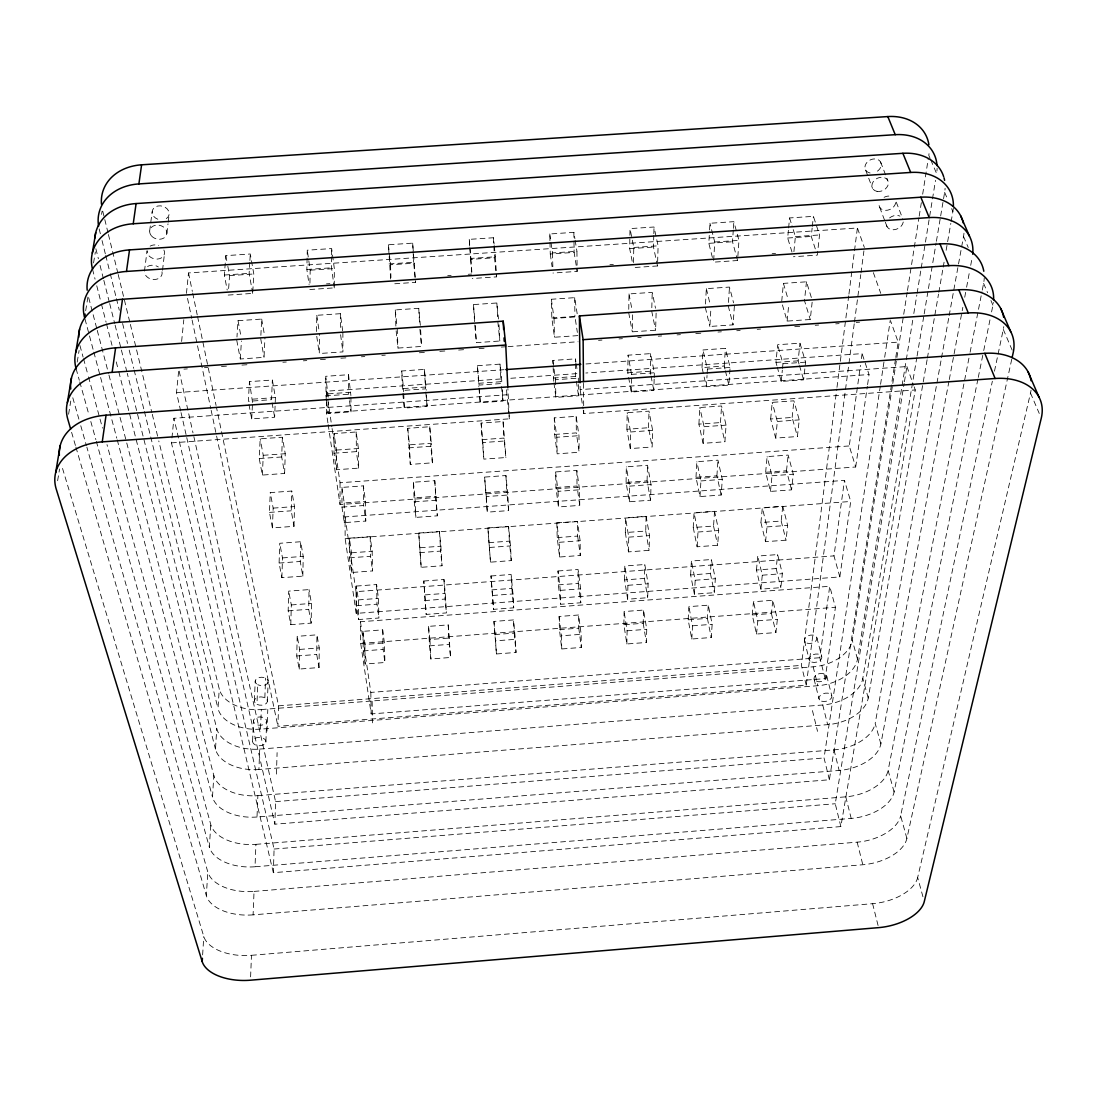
<?xml version="1.0" encoding="UTF-8"?>
<svg xmlns="http://www.w3.org/2000/svg" width="1097" height="1097" viewBox="0 0 1097 1097"><rect width="100%" height="100%" fill="white"/><g stroke="black" fill="none" stroke-linecap="round" stroke-linejoin="round"><path stroke-width="0.75" stroke-dasharray="5 3.75" d="M336.45 469.735L336.477 450.058L334.064 433.562L356.196 431.985L358.404 448.495L358.637 468.131L336.45 469.735L334.009 453.226L334.064 433.562M309.82 289.526L334.27 287.867L334.324 268.559L331.651 248.566L307.27 250.198L306.858 269.478L309.08 284.507M334.27 287.867L331.555 267.805L331.609 256.588M331.609 254.984L331.651 248.566M327.921 422.894L326.44 412.897L326.604 391.19L503.962 378.753M350.917 397.155L351.026 411.855L328.14 413.473L328.236 398.76M328.25 397.128L325.699 376.298L348.531 374.708L350.903 395.523M326.248 400.679L325.699 376.298M319.035 667.552L319.241 647.929L316.951 634.834L297.191 636.329L296.752 655.992L299.234 669.06L319.035 667.552L316.718 654.47L316.951 634.834M342.867 332.405L342.922 351.89L319.282 353.522L319.529 334.009M316.553 331.527L316.786 315.305L340.358 313.687L342.662 330.841M311.164 623.123L308.71 609.301L309.039 589.596L288.717 591.118L288.168 610.851L290.801 624.659L311.164 623.123L311.452 603.432L309.039 589.596M623.891 624.742L624.097 611.55L643.555 610.069L646.75 629.308L646.366 642.485L626.867 643.966L623.891 624.742L643.199 623.274L643.555 610.069M624.591 579.929L624.81 565.997L644.803 564.502L648.108 583.782L647.696 597.7L627.649 599.223L624.591 579.929L644.419 578.434L644.803 564.502M625.317 532.566L625.551 517.825L646.119 516.317L649.534 535.61L649.095 550.351L628.471 551.887L625.317 532.566L645.722 531.058L646.119 516.317M626.085 482.433L626.332 466.815L647.504 465.279L651.042 484.572L650.576 500.205L629.349 501.754L626.085 482.433L647.079 480.897L650.576 500.205M626.908 429.27L627.169 412.691L648.985 411.142L652.646 430.394L652.153 447L630.281 448.577L626.908 429.27L648.533 427.72L652.153 447M654.155 379.205L653.826 390.45L631.255 392.04L627.786 372.815L628.046 355.181L650.562 353.618L654.347 372.774L654.21 377.601M628.759 309.313L628.992 293.941L652.235 292.364L655.512 308.216M632.187 261.278L629.692 248.662L629.87 236.966M629.897 235.293L630.007 228.615L654.018 227.01L658.104 245.824L657.514 265.954L633.435 267.586M626.867 643.966L627.1 630.802L624.097 611.55M627.649 599.223L627.895 585.304L624.81 565.997M628.471 551.887L628.732 537.16L625.551 517.825M629.349 501.754L629.623 486.136L626.332 466.815M630.281 448.577L630.569 431.985L627.169 412.691M631.255 392.04L631.57 374.379L628.046 355.181M656.116 313.098L655.608 330.224L632.311 331.829L632.612 314.716M633.518 262.553L633.778 247.469L630.007 228.615M309.944 283.081L310.19 270.177L307.27 250.198M299.234 669.06L299.646 649.424L297.191 636.329M302.827 576.131L303.225 556.385L300.66 541.74L279.749 543.289L279.091 563.063L281.874 577.68L302.827 576.131L300.235 561.486L300.66 541.74M290.801 624.659L291.308 604.941L288.717 591.118M293.996 526.327L294.503 506.567L291.788 491.045L270.246 492.608L269.464 512.395L272.413 527.904L293.996 526.327L291.24 510.804L291.788 491.045M647.079 480.897L647.504 465.279M648.533 427.72L648.985 411.142M650.699 374.447L650.562 353.618M651.81 307.736L652.235 292.364M657.514 265.954L653.469 247.072L653.785 235.361M653.826 233.688L654.018 227.01M914.158 386.843L915.268 389.97L840.851 826.576L273.345 872.691L274.085 849.037L173.916 418.272L506.869 394.783L508.857 414.022M895.522 359.021L829.387 779.761L274.867 824.19L275.566 801.619L193.387 434.535M276.43 774.098L277.102 752.611M854.22 323.821L806.226 685.186L277.925 726.324L278.556 705.851L216.424 407.179M284.617 473.465L285.247 453.719L282.368 437.237L260.167 438.814L259.235 458.573L262.375 475.07L284.617 473.465L281.696 456.969L282.368 437.237M281.874 577.68L282.491 557.92L279.749 543.289M272.413 527.904L273.167 508.117L270.246 492.608M265.885 742.148A6.692 4.169 0.9 0 0 256.629 737.705A6.692 4.169 0.9 0 0 255.19 744.849A6.692 4.169 0.9 0 0 265.885 742.148L266.64 721.689A6.623 4.182 1 0 0 257.493 717.219A6.623 4.182 1 0 0 256.067 724.39A6.623 4.182 1 0 0 266.64 721.689M267.38 701.655L268.107 682.032A6.486 4.196 1.3 0 0 259.153 677.521A6.486 4.196 1.3 0 0 257.754 684.706L256.931 704.356A6.555 4.182 1.2 0 0 267.38 701.655A6.555 4.182 1.2 0 0 258.33 697.171A6.555 4.182 1.2 0 0 256.917 704.343M266.996 731.082L267.791 709.444M248.964 404.505L251.693 418.876L274.648 417.244L275.416 397.567L272.358 380.028L249.444 381.619L248.347 401.31L271.535 399.678L272.358 380.028M264.843 697.761L265.597 678.124M250.61 976.879L251.474 955.309A42.111 22.927 -0.2 0 1 203.781 936.481L61.665 465.553M1011.749 359.281L906.89 838.465A40.589 22.571 -12.1 0 1 862.818 864.751L253.092 914.857L254.038 891.408A40.836 23.298 0.2 0 1 207.813 872.019L86.855 447.165M977.934 379.068L894.096 792.007A39.67 22.845 -12.4 0 1 851.203 818.417L255.025 866.753L255.916 844.347A39.917 23.531 0.5 0 1 210.775 824.574L106.999 444.614M948.96 381.235L880.864 743.972A38.71 23.078 -12.7 0 1 839.164 770.464L257.013 817.004L257.864 795.64A38.957 23.736 0.8 0 1 213.833 775.524L126.731 442.914M927.102 359.734L868.221 698.09A37.805 23.27 -13 0 1 827.673 724.651L258.919 769.491L259.728 749.1A38.038 23.887 1.1 0 1 216.767 728.682L127.252 373.323M912.718 320.269L857.484 659.132A37.037 23.394 -13.2 0 1 817.896 685.707L260.538 729.135L261.319 709.553A37.257 23.997 1.4 0 1 219.249 688.916L158.777 440.925M252.584 741.01L253.489 720.523M254.367 700.476L255.231 680.826M262.375 475.07L263.253 455.296L260.167 438.814M236.746 340.262L240.312 358.993L264.034 357.348L264.953 337.766M260.867 335.353L261.689 319.076L238.022 320.694L236.966 336.998M251.693 418.876L252.475 404.08M252.557 402.448L249.444 381.619M688.162 619.846L688.889 606.641L708.292 605.174L712.159 624.316L711.24 637.508L691.796 639.003L688.162 619.846L707.4 618.379L708.292 605.174M690.63 574.965L691.398 561.02L711.336 559.525L715.34 578.722L714.366 592.668L694.387 594.176L690.63 574.965L710.403 573.484L711.336 559.525M693.235 527.534L694.044 512.779L714.545 511.271L718.713 530.495L717.671 545.25L697.13 546.786L693.235 527.534L713.557 526.039L714.545 511.271M695.992 477.346L696.842 461.7L717.959 460.178L722.279 479.389L721.182 495.035L700.023 496.584L695.992 477.346L716.903 475.824L721.182 495.035M698.912 424.128L699.817 407.522L721.565 405.972L726.063 425.142L724.911 441.762L703.108 443.325L698.912 424.128L720.455 422.578L724.911 441.762M702.011 367.605L702.985 349.957L725.405 348.38L730.095 367.454L728.861 385.143L706.372 386.734L702.011 367.605L724.226 366.041L724.994 369.223M705.494 304.034L706.345 288.662L729.491 287.071L733.578 302.841M712.392 257.452L708.827 243.342L709.471 231.632M709.567 229.959L709.937 223.267L733.852 221.663L738.967 240.38L737.568 260.524L713.571 262.156M228.162 295.066L252.694 293.393L253.791 273.976L250.294 253.997L225.831 255.642L224.35 275.032L227.202 290.047M691.796 639.003L692.55 625.811L688.889 606.641M694.387 594.176L695.196 580.244L691.398 561.02M697.13 546.786L697.98 532.031L694.044 512.779M700.023 496.584L700.928 480.939L696.842 461.7M703.108 443.325L704.068 426.719L699.817 407.522M706.372 386.734L707.03 375.476M707.126 373.871L707.4 369.045L702.985 349.957M734.387 305.994L733.07 324.849L709.855 326.467L710.856 309.176M713.681 260.483L714.737 242.012L709.937 223.267M252.694 293.393L249.142 273.359L249.814 262.073M249.91 260.455L250.294 253.997M202.63 954.911L203.781 936.481M253.092 914.857A41.302 23.16 0 0 1 206.332 895.659L207.813 872.019M255.025 866.753A40.356 23.421 0.3 0 1 209.362 847.158L210.775 824.574M257.013 817.004A39.369 23.654 0.6 0 1 212.489 797.025L213.833 775.524M258.919 769.491A38.436 23.832 1 0 1 215.478 749.196L216.767 728.682M260.538 729.135A37.641 23.942 1.3 0 1 218.015 708.593L219.249 688.916M240.312 358.993L241.422 341.016M716.903 475.824L717.959 460.178M720.455 422.578L721.565 405.972M724.226 366.041L725.405 348.38M728.463 302.457L729.491 287.071M737.568 260.524L732.508 241.738L733.29 230.027M733.413 228.354L733.852 221.663M228.629 288.58L229.575 275.608L227.394 263.966M752.24 614.964L753.474 601.746L772.823 600.278L777.362 619.339L775.908 632.558L756.532 634.039L752.24 614.964L771.424 613.511L772.823 600.278M756.464 570.029L757.78 556.056L777.65 554.575L782.367 573.676L780.831 587.649L760.92 589.158L756.464 570.029L776.169 568.548L777.65 554.575M760.92 522.529L762.319 507.76L782.751 506.252L787.66 525.381L786.042 540.163L765.555 541.685L760.92 522.529L781.187 521.034L782.751 506.252M765.651 472.272L767.118 456.613L788.167 455.09L793.282 474.206L791.568 489.879L770.478 491.415L765.651 472.272L786.508 470.75L791.568 489.879M770.656 418.985L772.219 402.366L793.899 400.83L799.233 419.89L797.409 436.537L775.689 438.101L770.656 418.985L792.144 417.45L797.409 436.537M776.854 365.575L775.977 362.408L777.636 344.732L799.987 343.183L805.568 362.147L803.635 379.85L781.229 381.441L777.293 367.166M811.355 297.493L806.473 281.806L783.409 283.383L781.64 302.21L787.125 321.106L810.258 319.501L812.15 302.21M791.979 252.063L787.673 238.022L788.455 229.657M788.62 227.984L789.566 217.946L813.398 216.342L819.528 234.964L817.32 255.121L793.419 256.739M756.532 634.039L757.821 620.833L753.474 601.746M760.92 589.158L762.278 575.198L757.78 556.056M765.555 541.685L767.009 526.917L762.319 507.76M770.478 491.415L772 475.755L767.118 456.613M775.689 438.101L777.32 421.467L772.219 402.366M781.229 381.441L782.326 370.169M782.49 368.565L782.956 363.738L777.636 344.732M787.125 321.106L788.825 303.814M793.913 251.707L795.394 236.582L791.993 225.708M273.345 872.691L171.447 442.873L171.776 439.582M171.941 437.95L173.916 418.272M180.662 410.95L176.494 392.616L178.811 369.47L193.003 432.876M181.622 341.455L183.802 319.734M186.449 293.365L188.506 272.947L857.401 227.984L864.367 247.469M786.508 470.75L788.167 455.09M792.144 417.45L793.899 400.83M799.041 364.012L798.122 360.844L799.987 343.183M806.473 281.806L804.485 300.633L810.258 319.501M815.304 248.896L811.273 236.445L812.15 228.066M812.328 226.393L813.398 216.342M162.521 270.273L164.523 253.297M166.867 233.483L168.006 223.843M168.198 222.225L169.144 214.189M806.226 685.186L801.372 665.385L836.778 389.051M836.984 387.351L848.721 295.806M848.941 294.106L857.401 227.984M144.447 271.124L147.094 250.747A8.831 7.007 12.9 0 0 157.392 259.084A8.831 7.007 12.9 0 0 163.727 249.636M149.672 230.919L152.181 211.611M854.453 322.12L860.761 274.62M860.98 272.92L863.915 250.87M825.15 678.632L819.802 657.72L829.73 586.278L360.447 621.752L360.707 643.432L371.184 713.928L825.15 678.632L835.434 607.313L829.73 586.278M839.822 576.926L833.967 555.877L844.471 480.39L345.061 516.906L345.144 538.696L356.237 613.388L839.822 576.926L850.724 501.466L844.471 480.39M328.168 424.553L340.056 504.551L855.687 466.993L849.256 445.944L860.459 365.37M861.392 358.65L862.091 353.618L585.825 373.007M855.687 466.993L867.343 386.309M867.59 384.622L869.043 374.543L862.091 353.618M829.387 779.761L824.039 757.958L880.329 386.007M880.576 384.307L884.415 358.952M884.676 357.265L890.298 320.063M895.783 357.334L898.182 342.127L890.86 321.64M857.484 659.132L852.287 640.25L892.547 385.116M892.807 383.429L907.205 292.186M907.48 290.499L918.943 217.85M919.204 216.15L921.343 202.643M922.673 194.196L928.268 158.708M913.815 313.523L916.831 294.97M917.106 293.283L920.959 269.684M921.233 267.997L932.217 200.559M932.491 198.872L935.522 180.333M840.851 826.576L835.256 803.744L904.147 383.429M904.422 381.742L906.904 366.549L580.162 389.613L580.107 384.471M57.62 480.719L59.567 468.981M68.59 414.227L70.77 401.049M77.201 362.079L79.107 350.464M85.676 310.698L88.158 295.642L96.824 328.73M93.547 262.937L95.37 251.926M101.555 214.395L102.09 211.173M868.221 698.09L862.804 678.412L916.79 357.732M917.078 356.045L923.893 315.538M924.181 313.852L928.158 290.225M928.446 288.538L936.111 242.972M936.399 241.285L940.376 217.645M940.664 215.958L944.64 192.332A50.352 39.039 -26.3 0 0 945.093 188.286M927.39 358.047L938.525 294.078M938.813 292.392L942.913 268.82M943.214 267.147L944.38 260.414M946.135 250.308L950.825 223.377M951.113 221.69L952.882 211.584A51.024 39.177 -25.7 0 0 953.348 207.525M880.864 743.972L875.173 723.348L936.619 384.732M936.934 383.045L941.212 359.459M941.514 357.773L948.85 317.335M949.152 315.648L963.523 236.472A51.888 39.355 -25.1 0 0 964.098 231.042M949.275 379.548L961.891 312.371M962.206 310.698L962.837 307.338M964.729 297.26L966.292 288.868M966.608 287.181L969.446 272.07M970.708 265.351L972.285 256.959M894.096 792.007L888.131 770.368L969.775 353.92M970.105 352.233L981.952 291.788M982.281 290.102L983.598 283.383A53.534 39.615 -23.9 0 0 984.242 277.911M978.277 377.395L983.392 352.219M983.735 350.533L990.207 318.651M991.578 311.932L992.936 305.213A54.315 39.725 -23.4 0 0 993.388 302.457M906.89 838.465L900.651 815.811L992.36 381.235M994.472 371.197L1003.289 329.415A55.165 39.821 -22.9 0 0 1003.769 326.645M922.947 896.756L917.654 877.518L1030.508 393.041A57.414 39.986 -21.7 0 0 1031.043 390.258M251.474 955.309L872.595 903.681A41.357 22.324 -11.9 0 0 917.654 877.518M254.038 891.408L857.155 842.167A40.136 22.708 -12.3 0 0 900.651 815.811M275.566 801.619L824.039 757.958M255.916 844.347L845.773 796.833A39.231 22.955 -12.5 0 0 888.131 770.368M274.085 849.037L835.256 803.744M259.728 749.1L822.736 704.987A37.421 23.339 -13.1 0 0 862.804 678.412M257.864 795.64L833.994 749.868A38.299 23.16 -12.8 0 0 875.173 723.348M296.752 655.992L316.718 654.47M363.23 650.932L383.127 649.41L384.91 662.506L365.164 664.014L363.23 650.932L362.97 631.351L382.675 629.856L384.43 642.965L384.91 662.506M429.503 645.872L449.345 644.364L450.565 657.473L430.888 658.982L429.503 645.872L428.557 626.373L448.193 624.892L450.565 657.473M496.42 653.963L495.57 640.84L515.343 639.332L513.506 619.928L493.938 621.423L496.42 653.963L516.029 652.454L515.343 639.332M561.733 648.958L561.431 635.807L581.149 634.313L578.64 614.992L559.113 616.473L559.443 629.651L561.733 648.958L581.3 647.463L581.149 634.313M627.1 630.802L646.75 629.308M692.55 625.811L712.159 624.316M757.821 620.833L777.362 619.339M360.447 621.752L370.827 692.413L819.802 657.72M278.556 705.851L801.372 665.385M261.319 709.553L813.151 666.825A36.667 23.448 -13.4 0 0 852.287 640.25M356.36 586.059L376.614 584.55L378.465 598.4L378.89 618.009L358.596 619.544L356.552 605.709L356.36 586.059L358.376 599.908L358.596 619.544M423.785 581.026L443.97 579.518L445.259 593.395L446.41 612.908L426.171 614.43L423.785 581.026L426.171 614.43M491.003 575.994L511.12 574.485L512.985 593.943L513.711 607.82L493.54 609.342L491.003 575.994L493.54 609.342M558.003 570.989L578.064 569.494L580.656 588.856L580.807 602.76L560.704 604.269L558.346 584.893L558.003 570.989L560.375 590.378L560.704 604.269M345.061 516.906L356.031 591.667L833.967 555.877M291.308 604.941L311.452 603.432M358.376 599.908L378.465 598.4M425.238 594.889L445.259 593.395M491.895 589.884L511.86 588.39L511.12 574.485M558.346 584.893L578.242 583.398L578.064 569.494M288.168 610.851L308.71 609.301M356.552 605.709L377.011 604.173L378.89 618.009M424.704 600.58L445.108 599.044L446.41 612.908M492.649 595.465L512.985 593.943M560.375 590.378L580.656 588.856M627.895 585.304L648.108 583.782M695.196 580.244L715.34 578.722M762.278 575.198L782.367 573.676M360.707 643.432L835.434 607.313M299.646 649.424L319.241 647.929M362.97 631.351L364.89 644.46L384.43 642.965M428.557 626.373L429.942 639.51L449.413 638.015M494.788 634.573L514.205 633.092L513.506 619.928M559.443 629.651L578.791 628.17L578.64 614.992M269.464 512.395L291.24 510.804M341.976 507.102L363.683 505.525L365.781 521.061L344.28 522.638L341.976 507.102L341.935 487.411L363.395 485.861L365.479 501.398L365.781 521.061M414.255 501.836L435.879 500.259L437.333 515.823L415.9 517.4L414.255 501.836L413.391 482.241L434.782 480.692L437.333 515.823M484.613 477.085L486.286 496.584L507.842 495.008L508.651 510.599L487.287 512.162L484.613 477.085L505.923 475.536L507.842 495.008M555.589 471.943L558.071 491.346L579.559 489.783L579.737 505.388L558.428 506.951L555.973 487.534L555.589 471.943L576.83 470.394L579.559 489.783M629.623 486.136L651.042 484.572M700.928 480.939L722.279 479.389M772 475.755L793.282 474.206M349.353 538.161L370.196 536.625L372.157 551.284L372.527 570.934L351.643 572.497L349.477 557.838L349.353 538.161L351.493 552.819L351.643 572.497M418.739 533.046L439.513 531.524L440.871 546.21L442.009 565.764L421.179 567.314L418.739 533.046L421.179 567.314M487.891 527.959L508.597 526.437L510.489 545.922L511.257 560.608L490.496 562.158L487.891 527.959L490.496 562.158M556.837 522.885L577.475 521.363L580.121 540.752L580.286 555.48L559.593 557.015L557.194 537.599L556.837 522.885L559.251 542.302L559.593 557.015M345.144 538.696L850.724 501.466M282.491 557.92L303.225 556.385M351.493 552.819L372.157 551.284M420.288 547.732L440.871 546.21M488.851 542.658L509.378 541.136L511.257 560.608M557.194 537.599L577.653 536.09L577.475 521.363M279.091 563.063L300.235 561.486M349.477 557.838L370.539 556.289L372.527 570.934M419.63 552.641L440.637 551.092L442.009 565.764M489.55 547.472L510.489 545.922M559.251 542.302L580.121 540.752M628.732 537.16L649.534 535.61M697.98 532.031L718.713 530.495M767.009 526.917L787.66 525.381M263.253 455.296L285.247 453.719M336.477 450.058L358.404 448.495M407.714 428.31L409.455 444.834L431.299 443.27L432.383 462.824L410.292 464.415L407.714 428.31L429.763 426.747L431.299 443.27M482.186 439.636L503.962 438.073L505.895 457.531L483.873 459.122L482.186 439.636L481.117 423.085L503.084 421.522L505.895 457.531M554.671 434.439L576.364 432.89L579.147 452.252L557.194 453.829L554.671 434.439L554.273 417.888L576.158 416.325L578.969 435.674L579.147 452.252M259.235 458.573L281.696 456.969M334.009 453.226L356.402 451.621L358.637 468.131M408.537 447.878L430.847 446.287L432.383 462.824M481.117 423.085L482.803 442.557L505.031 440.967M554.273 417.888L556.81 437.264L578.969 435.674M630.569 431.985L652.646 430.394M704.068 426.719L726.063 425.142M777.32 421.467L799.233 419.89M332.076 428.502L340.043 482.762L849.256 445.944M273.167 508.117L294.503 506.567M341.935 487.411L344.211 502.947L365.479 501.398M413.391 482.241L415.023 497.791L436.236 496.255M485.614 492.663L506.745 491.113L508.651 510.599M555.973 487.534L577.036 485.998L579.737 505.388M424.429 369.401L425.485 388.859L402.462 390.477L401.694 370.992L424.429 369.401L426.239 390.23M477.414 365.699L500.067 364.122L502.042 383.484L479.101 385.102L477.414 365.699L478.827 386.528M553.724 381.262L552.861 360.433L575.445 358.856L575.925 362.065M176.494 392.616L504.072 369.689M585.963 363.971L898.182 342.127M510.791 378.273L577.296 373.597M252.735 399.157L275.416 397.567M328.264 393.85L350.875 392.26M401.694 370.992L403.545 388.571L426.075 386.98M478.553 383.292L501 381.715L501.329 384.951M553.299 378.04L575.664 376.477L576.144 379.685M627.786 372.815L650.082 371.252M775.977 362.408L798.122 360.844M325.548 395.894L348.64 394.262L349.299 399.061M552.861 360.433L555.466 379.727L576.693 378.232M631.57 374.379L654.347 372.774M707.4 369.045L730.095 367.454M782.956 363.738L805.568 362.147M326.44 412.897L869.043 374.543M402.791 393.686L404.327 408.084L427.131 406.466L426.335 391.848M478.964 388.146L480.239 402.722L502.961 401.104L502.207 386.692M553.944 382.88L555.877 397.375L578.517 395.77L578.393 384.54M171.447 442.873L509.365 418.835L507.884 388.653M583.261 410.347L583.741 413.542L915.268 389.97M395.866 326.07L395.263 309.93L418.752 308.326L420.343 325.356M474.562 321.627L473.465 304.582L496.859 302.991L498.518 319.008M577.858 335.613L554.479 337.232L551.832 318.02L551.366 299.262L574.691 297.657L577.406 315.196M551.832 318.02L574.924 316.43L577.365 332.418M551.366 299.262L554.04 318.418L577.653 316.786M396.14 330.855L397.964 348.078L421.522 346.446L420.494 327.071M474.809 324.945L476.372 342.634L499.834 341.016L498.943 323.917M183.926 369.113L187.34 368.88M204.412 367.687L207.813 367.454M221.471 366.508L226.585 366.151M241.943 365.082L247.058 364.725M282.889 362.243L286.303 362.01M303.362 360.817L306.776 360.584M320.434 359.638L325.548 359.281M340.906 358.212L346.021 357.855M361.379 356.786L364.794 356.552M381.852 355.373L385.266 355.14M419.383 352.768L424.512 352.411M439.856 351.342L444.984 350.985M458.628 350.039L463.743 349.682M479.101 348.613L484.23 348.256M501.288 347.077L506.403 346.721M508.117 346.597L578.064 341.743M598.537 340.331L601.951 340.084M619.01 338.904L622.424 338.671M637.782 337.602L641.197 337.369M658.255 336.176L661.669 335.943M677.027 334.873L680.442 334.64M695.8 333.57L700.914 333.214M717.973 332.034L721.387 331.801M736.745 330.732L740.16 330.499M757.218 329.306L760.632 329.073M794.749 326.7L799.878 326.344M815.222 325.274L818.636 325.041M835.708 323.862L839.109 323.615M856.181 322.436L859.595 322.203M390.655 278.995L388.407 244.768L412.691 243.136L415.53 282.354L391.19 284.013M469.681 246.03L469.242 239.365L493.431 237.747L494.103 244.083M549.94 240.654L549.775 233.976L573.868 232.358L574.897 238.666M224.35 275.032L249.142 273.359M306.858 269.478L331.555 267.805M389.065 263.938L413.651 262.279L415.53 282.354M469.242 239.365L470.942 258.426L495.446 256.78L496.488 276.869L472.245 278.515M549.775 233.976L552.518 252.941L576.926 251.295L577.159 271.398L552.984 273.043M633.778 247.469L658.104 245.824M714.737 242.012L738.967 240.38M795.394 236.582L819.528 234.964M229.575 275.608L253.791 273.976M310.19 270.177L334.324 268.559M388.407 244.768L390.518 264.775L414.556 263.157M469.79 247.703L470.544 259.386L494.486 257.768L496.488 276.869M549.981 242.327L550.269 254.01L574.129 252.406L577.159 271.398M629.692 248.662L653.469 247.072M708.827 243.342L732.508 241.738M787.673 238.022L811.273 236.445M326.481 283.876L329.895 283.657M447.713 275.676L451.128 275.443M468.2 274.291L471.628 274.058M609.932 264.692L613.346 264.459M772.151 253.709L775.565 253.489M930.105 158.379L928.802 155.335A49.063 38.724 -27.5 0 0 929.214 151.317M930.763 159.901L936.619 173.587A49.694 38.875 -26.9 0 0 937.085 168.225M944.64 192.332L947.808 199.736M951.606 208.622L952.882 211.584M963.523 236.472L968.24 247.511M983.598 283.383L987.602 292.734M990.934 300.537L992.936 305.213M1003.289 329.415L1013.217 352.603M1030.508 393.041L1039.257 413.473M880.576 162.027L887.734 180.361M896.263 202.163L902.666 218.522M865.602 170.035L872.554 188.41M879.684 207.292L884.758 220.703M885.334 222.197L887.02 226.668M873.363 272.646L880.754 293.352M906.904 366.549L913.595 385.28M789.566 217.946L791.513 224.158M783.409 283.383L788.044 299.097M799.494 365.603L803.635 379.85M71.593 432.314L75.419 445.451M75.899 447.096L206.332 895.659M72.786 397.758L78.888 419.164M80.767 425.746L86.389 445.505M76.104 368.715L79.313 380.261M79.779 381.907L88.967 414.899M90.804 421.509L95.864 439.65M96.317 441.296L209.362 847.158M79.93 345.486L83.084 357.046M83.537 358.705L88.048 375.229M88.5 376.874L102.487 428.091M85.004 319.049L93.382 350.478M93.835 352.123L116.762 438.128M117.214 439.787L212.489 797.025M97.249 330.389L108.521 373.405M108.96 375.064L126.292 441.255M816.895 637.714L821.763 656.65M826.727 675.999L831.8 695.731M92.518 269.218L95.055 279.145M96.755 285.769L100.993 302.319M101.418 303.979L106.08 322.175M106.505 323.834L112.017 345.349M116.255 361.9L118.38 370.183M118.805 371.828L215.478 749.196M728.243 305.885L733.07 324.849M781.187 521.034L786.042 540.163M813.151 666.825L817.896 685.707M822.736 704.987L827.673 724.651M833.994 749.868L839.164 770.464M845.773 796.833L851.203 818.417M857.155 842.167L862.818 864.751M872.595 903.681L878.203 926.033M95.878 248.786L98.387 258.755M100.06 265.392L103.406 278.679M103.831 280.338L109.261 301.922M109.686 303.581L114.705 323.519M115.116 325.178L120.985 348.421M121.397 350.08L126.841 371.664M804.499 640.826L809.229 659.791M814.07 679.139L819.006 698.885M99.155 228.916L100.389 233.894M102.035 240.531L105.326 253.805M105.737 255.464L109.851 272.07M110.262 273.729L116.021 296.958M116.433 298.631L119.312 310.245M122.603 323.519L127.54 343.443M129.185 350.08L133.711 368.331M134.122 369.991L143.995 409.825M144.406 411.485L218.015 708.593M812.452 710.595L817.526 731.37M776.169 568.548L780.831 587.649M102.761 211.227L104.38 217.892M104.791 219.551L108.041 232.866M108.438 234.525L117.777 272.81M118.188 274.483L129.953 322.751M130.365 324.41L151.866 412.623M152.277 414.296L158.366 439.253M706.345 288.662L710.184 304.459M725.391 370.813L728.861 385.143M705.316 307.462L709.855 326.467M771.424 613.511L775.908 632.558M181.046 412.609L186.367 435.934M186.751 437.607L274.867 824.19M713.557 526.039L717.671 545.25M187.518 298.37L191.756 318.432M192.098 320.105L210.816 408.701M211.173 410.374L277.925 726.324M710.403 573.484L714.366 592.668M188.506 272.947L192.345 291.404M192.688 293.091L197.227 314.894M197.583 316.58L216.082 405.506M651.714 311.15L655.608 330.224M707.4 618.379L711.24 637.508M651.015 376.052L653.826 390.45M628.992 293.941L632.037 309.82M628.704 312.727L632.311 331.829M225.831 255.642L227.079 262.293M238.022 320.694L241.23 337.821M260.702 338.616L264.034 357.348M272.097 402.873L274.648 417.244M645.722 531.058L649.095 550.351M261.689 319.076L264.679 336.217M644.419 578.434L647.696 597.7M643.199 623.274L646.366 642.485M575.143 240.257L576.926 251.295M580.162 389.613L583.028 408.756M576.172 363.669L577.365 371.705M576.378 381.303L578.517 395.77M326.604 391.19L331.829 426.802M316.745 336.326L319.282 353.522M326.481 402.284L328.14 413.473M316.786 315.305L319.296 332.46M550.269 254.01L552.079 266.694M577.653 536.09L580.286 555.48M340.591 334.695L342.922 351.89M349.504 400.666L351.026 411.855M578.242 583.398L580.807 602.76M578.791 628.17L581.3 647.463M559.113 616.473L561.431 635.807M494.281 245.673L495.446 256.78M395.263 309.93L397.059 326.961M509.035 415.626L509.365 418.835M497.846 321.736L499.834 341.016M501.494 386.569L502.961 401.104M511.86 588.39L513.711 607.82M514.205 633.092L516.029 652.454M419.904 329.223L421.522 346.446M425.773 392.068L427.131 406.466M470.544 259.386L471.669 272.138M473.465 304.582L474.878 320.639M493.938 621.423L495.57 640.84M470.942 258.426L471.916 273.496M475.262 325.548L476.372 342.634M479.307 388.297L480.239 402.722M482.803 442.557L483.873 459.122M486.286 496.584L487.287 512.162M448.193 624.892L449.345 644.364M443.97 579.518L445.108 599.044M439.513 531.524L440.637 551.092M434.782 480.692L435.879 500.259M429.763 426.747L430.847 446.287M493.431 237.747L493.787 244.425M493.869 246.085L494.486 257.768M496.859 302.991L497.764 320.036M500.067 364.122L501 381.715M503.084 421.522L503.962 438.073M505.923 475.536L506.745 491.113M508.597 526.437L509.378 541.136M418.752 308.326L419.603 324.438M412.691 243.136L413.021 249.526M413.089 251.117L413.651 262.279M506.622 389.764L506.869 394.783M429.942 639.51L430.888 658.982M415.023 497.791L415.9 517.4M409.455 444.834L410.292 464.415M403.545 388.571L403.669 391.821M403.737 393.439L404.327 408.084M397.237 328.661L397.964 348.078M390.518 264.775L390.957 277.596M382.675 629.856L383.127 649.41M552.518 252.941L552.874 268.011M554.04 318.418L554.479 337.232M555.466 379.727L555.877 397.375M556.81 437.264L557.194 453.829M558.071 491.346L558.428 506.951M376.614 584.55L377.011 604.173M370.196 536.625L370.539 556.289M372.144 701.367L372.514 722.854M370.827 692.413L371.184 713.928M363.395 485.861L363.683 505.525M364.89 644.46L365.164 664.014M573.868 232.358L574.129 252.406M574.691 297.657L574.924 316.43M575.445 358.856L575.486 362.065M575.514 363.669L575.664 376.477M576.158 416.325L576.364 432.89M576.83 470.394L577.036 485.998M578.325 378.122L578.38 382.935M356.196 431.985L356.402 451.621M356.031 591.667L356.237 613.388M583.494 383.319L583.7 408.509M583.714 410.182L583.741 413.542M348.531 374.708L348.64 394.262M344.211 502.947L344.28 522.638M340.358 313.687L340.385 329.882M340.043 482.762L340.056 504.551M895.701 202.684A8.707 6.76 -25.7 0 1 885.293 210.363A8.707 6.76 -25.7 0 1 879.602 201.93M884.086 197.309A8.707 6.76 -25.7 0 1 892.423 196.761M150.138 246.153A8.831 7.007 12.9 0 1 158.763 245.577M903.256 222.033A8.831 6.774 -25.2 0 1 893.781 229.753A8.831 6.774 -25.2 0 1 886.403 223.171M889.598 217.919A8.831 6.774 -25.2 0 1 899.965 216.095M162.013 271.809A8.941 7.048 12.3 0 1 154.896 279.488A8.941 7.048 12.3 0 1 144.571 272.988M147.519 266.502A8.941 7.048 12.3 0 1 158.338 266.941M870.086 172.997A8.488 6.705 -26.9 0 1 866.973 162.383A8.488 6.705 -26.9 0 1 880.247 161.506A8.488 6.705 -26.9 0 1 874.268 172.709M268.107 682.032A6.486 4.196 1.3 0 1 257.754 684.706M157.803 219.249A8.598 6.952 14.1 0 1 153.662 208.293A8.598 6.952 14.1 0 1 167.155 208.883A8.598 6.952 14.1 0 1 164.289 219.537M816.675 681.443A6.527 4.086 -13 0 0 826.781 677.068A6.527 4.086 -13 0 0 817.731 674.148A6.527 4.086 -13 0 0 816.675 681.443M821.626 701.189A6.596 4.073 -12.9 0 0 831.855 696.801A6.596 4.073 -12.9 0 0 822.709 693.907A6.596 4.073 -12.9 0 0 821.626 701.189M811.821 662.108A6.459 4.086 -13.1 0 0 821.818 657.734A6.459 4.086 -13.1 0 0 812.85 654.799A6.459 4.086 -13.1 0 0 811.821 662.108M807.063 643.157A6.39 4.1 -13.3 0 0 816.963 638.783A6.39 4.1 -13.3 0 0 808.064 635.835A6.39 4.1 -13.3 0 0 807.063 643.157M877.052 191.372A8.598 6.733 -26.3 0 0 888.323 182.02A8.598 6.733 -26.3 0 0 875.049 179.702A8.598 6.733 -26.3 0 0 877.052 191.372M151.674 236.17A8.707 6.98 13.5 0 0 166.387 235.238A8.707 6.98 13.5 0 0 156.748 225.104A8.707 6.98 13.5 0 0 151.674 236.17"/><path stroke-width="1.5" d="M59.361 455.351A58.333 41.796 8.6 0 1 106.052 415.187L984.818 353.344L995.116 378.492A58.319 40.013 -21.3 0 1 1041.272 418.19L924.277 901.556A41.837 22.159 -11.8 0 1 878.601 927.637L250.473 980.197A42.605 22.763 -0.4 0 1 202.205 961.616L202.41 958.271M202.205 961.616L56.235 489.111A59.265 41.851 8.1 0 1 102.268 441.872L106.052 415.187M70.647 429.023L67.781 419.164A56.852 41.645 9.4 0 1 112.127 372.363L115.61 347.831L503.208 321.16L505.744 345.048L507.801 386.967M76.104 368.715A55.124 41.412 10.4 0 1 119.244 322.285L122.507 299.262L939.978 243.904A53.534 39.615 -23.9 0 1 983.803 271.247M85.113 314.044L84.565 317.403A53.383 41.11 11.6 0 1 126.47 271.439L129.528 249.897L920.849 197.199A51.888 39.355 -25.1 0 1 963.344 223.144M92.518 269.218A51.751 40.74 12.9 0 1 133.231 223.761L136.097 203.562L902.872 153.306A50.352 39.039 -26.3 0 1 943.653 176.617M98.607 226.229A50.393 40.383 14.2 0 1 138.894 183.912L141.609 164.811L887.816 116.57A49.063 38.724 -27.5 0 1 928.898 144.763M55.686 472.56L60.157 445.752M67.342 402.695L71.456 378.026M75.748 352.315L79.615 329.141M92.313 253.078L95.713 232.701M1012.12 357.608L1013.217 352.603A55.988 39.89 -22.5 0 0 968.267 312.947L958.778 289.8L579.408 315.909L580.094 382.757M505.772 369.579L580.834 364.327M102.268 441.872L995.116 378.492M119.244 322.285L948.891 265.666A54.315 39.725 -23.4 0 1 993.621 299.714M112.127 372.363L505.744 345.048M579.408 315.909L583.124 339.672L968.267 312.947M126.47 271.439L929.2 217.59A52.615 39.478 -24.5 0 1 972.696 254.216M138.894 183.912L895.234 134.684A49.694 38.875 -26.9 0 1 937.016 165.578M133.231 223.761L910.702 172.448A51.024 39.177 -25.7 0 1 953.403 206.181M960.67 215.835L969.487 236.239M1000.711 308.49L1010.707 331.637M1028.15 372.006L1038.996 397.114M887.816 116.57L895.234 134.684M902.872 153.306L910.702 172.448M920.849 197.199L929.2 217.59M939.978 243.904L948.891 265.666M503.208 321.16L503.619 329.525M504.03 337.89L504.209 341.236M583.124 339.672L583.481 381.646M94.904 237.994A51.052 40.575 13.5 0 1 136.097 203.562M944.023 177.851A50.352 39.039 -26.3 0 1 944.599 180.388M984.818 353.344A57.414 39.986 -21.7 0 1 1031.057 380.755M101.473 204.207A49.735 40.205 14.8 0 1 141.609 164.811M87.184 290.198A52.642 40.959 12.2 0 1 129.528 249.897M78.723 337.259A54.343 41.288 10.9 0 1 122.507 299.262M958.778 289.8A55.165 39.821 -22.9 0 1 1003.632 317.198M70.77 388.955A56.016 41.549 9.9 0 1 115.61 347.831"/></g></svg>
